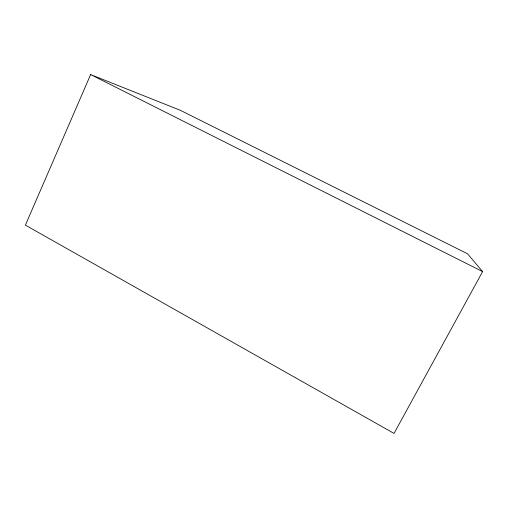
<?xml version="1.0" encoding="UTF-8"?>
<svg xmlns="http://www.w3.org/2000/svg" width="508" height="508" viewBox="0 0 508 508"><rect width="100%" height="100%" fill="white"/><g stroke="black" fill="none" stroke-linecap="round" stroke-linejoin="round"><path stroke-width="0.76" d="M90.627 74.581L25.4 225.146L394.037 433.419L482.6 271.602L467.55 253.797L180.467 110.363L90.627 74.581L482.6 271.602"/></g></svg>
